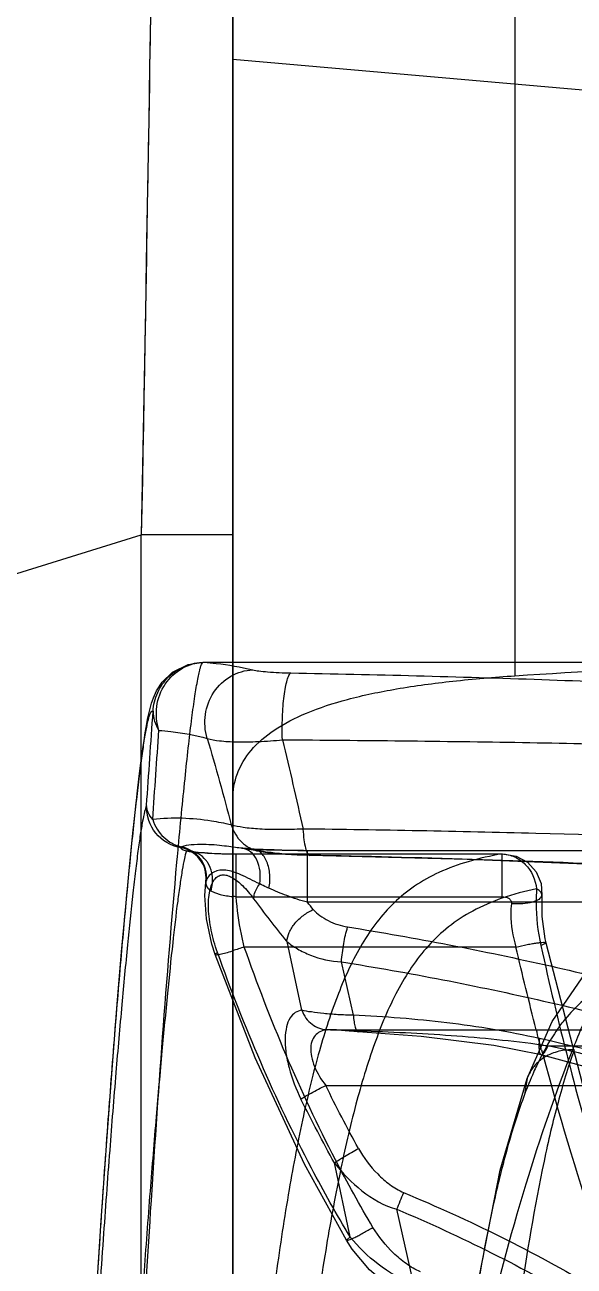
# Model space of a CAD drawing. Header units: millimetres. Extents: x 29875 to 31218, y -21313 to -20364.
# Drawn here: x 30164.63 to 30170.11, y -20642.47 to -20630.1 of the extents above; entities that cross this region are included whole.
import ezdxf

# ---------------------------------------------------------------- set-up
doc = ezdxf.new("R2010")
doc.units = ezdxf.units.MM
doc.header["$LTSCALE"] = 8
doc.layers.add('Cav-cor', color=30, linetype='Continuous')
doc.layers.add('WT', color=4, linetype='Continuous')

# ---------------------------------------------------------------- blocks, each defined once
blk = doc.blocks.new('20160903.150404')
at = {"layer": 'Cav-cor', "color": 241}
for p, q in [((0, 33.587), (0, 138.813)), ((-2.813, 75.644), (-2.813, 66.699)), ((-14.474, 71.574), (0, 72.84)), ((0, 68.102), (0.913, 68.102)), ((4.587, 66.968), (0.913, 68.102)), ((0.913, 20.461), (0.913, 68.102)), ((0.292, 66.836), (-7.747, 66.835)), ((0.292, 66.836), (0.285, 66.833)), ((0.997, 65.131), (0.965, 65.422)), ((1.031, 64.792), (0.997, 65.131)), ((-5.025, 64.956), (-0.744, 64.956)), ((-0.649, 64.958), (-0.744, 64.957)), ((-0.744, 64.442), (-0.744, 64.957)), ((-0.491, 64.961), (-0.649, 64.958)), ((-0.334, 64.966), (-0.491, 64.961)), ((-0.261, 64.95), (-0.346, 64.942)), ((-0.197, 64.972), (-0.334, 64.966)), ((-0.261, 64.95), (-0.058, 64.984)), ((-0.261, 64.95), (-0.261, 64.95)), ((-0.159, 64.974), (-0.197, 64.972)), ((-0.197, 64.972), (-0.183, 64.972)), ((-0.197, 64.971), (-0.183, 64.972)), ((-0.197, 64.969), (-0.183, 64.972)), ((-0.09, 64.981), (-0.159, 64.974)), ((-0.09, 64.981), (-0.058, 64.984)), ((-0.027, 64.988), (0.001, 64.992)), ((0.421, 64.951), (0.463, 64.953)), ((0.428, 64.952), (0.421, 64.951)), ((0.421, 64.951), (0.421, 64.951)), ((0.544, 64.993), (0.543, 65.001)), ((0.546, 64.966), (0.544, 64.993)), ((0.552, 64.897), (0.546, 64.966)), ((-2.686, 64.926), (-2.686, 64.924)), ((-2.686, 64.497), (-2.686, 64.926)), ((-0.033, 64.924), (-2.686, 64.924)), ((-0.769, 64.908), (-0.777, 64.91)), ((0.019, 64.926), (-0.033, 64.926)), ((-0.033, 64.497), (-0.033, 64.926)), ((0.283, 64.937), (0.208, 64.932)), ((0.557, 64.843), (0.552, 64.897)), ((0.294, 64.816), (0.295, 64.817)), ((1.068, 64.4), (1.031, 64.792)), ((0.268, 64.644), (0.269, 64.636)), ((0.268, 64.644), (0.268, 64.644)), ((-3.082, 64.512), (-3.082, 64.512)), ((-0.033, 64.497), (-2.686, 64.497)), ((-5.025, 64.442), (-0.744, 64.442)), ((1.109, 63.948), (1.068, 64.4)), ((-2.823, 63.996), (-0.114, 63.996)), ((-0.688, 63.365), (-0.54, 64.052)), ((-1.202, 63.317), (-1.083, 63.848)), ((0.153, 63.941), (0.175, 63.922)), ((1.153, 63.425), (1.109, 63.948)), ((1.201, 62.818), (1.153, 63.425)), ((-2.933, 62.684), (-3.184, 63.253)), ((-0.972, 63.171), (-5.419, 63.171)), ((-1.249, 63.15), (-1.264, 63.158)), ((-0.986, 63.171), (-0.972, 63.171)), ((-0.972, 63.171), (-0.944, 63.171)), ((-3.142, 63.011), (-5.971, 63.011)), ((-3.078, 62.97), (-3.09, 62.926)), ((1.254, 62.109), (1.201, 62.818)), ((-0.927, 62.616), (-4.992, 62.616)), ((-2.933, 62.685), (-2.933, 62.684)), ((-2.933, 62.684), (-2.909, 62.527)), ((1.313, 61.271), (1.254, 62.109)), ((-1.169, 61.108), (-1.013, 61.844)), ((-1.801, 60.647), (-1.635, 61.383)), ((1.411, 59.728), (1.313, 61.271)), ((-1.169, 61.108), (-1.134, 61.073))]:
    blk.add_line(p, q, dxfattribs=at)
for points in [[(0.965, 65.422), (0.951, 65.551), (0.937, 65.67), (0.923, 65.779), (0.91, 65.879), (0.898, 65.972), (0.885, 66.055), (0.873, 66.131), (0.862, 66.2), (0.85, 66.262), (0.838, 66.319), (0.825, 66.372), (0.81, 66.425), (0.791, 66.48), (0.76, 66.548), (0.704, 66.634), (0.601, 66.734), (0.446, 66.812), (0.292, 66.836)], [(-0.769, 64.908), (-0.641, 64.912), (-0.526, 64.918), (-0.428, 64.926), (-0.346, 64.935), (-0.278, 64.946), (-0.261, 64.95)], [(0.421, 64.951), (0.396, 64.948), (0.346, 64.942), (0.283, 64.937)], [(0.294, 64.816), (0.311, 64.846), (0.351, 64.897), (0.392, 64.932), (0.422, 64.948), (0.428, 64.951)], [(0.428, 64.951), (0.433, 64.953), (0.428, 64.952)], [(-14.283, 62.858), (-14.219, 63.042), (-14.003, 63.267), (-13.587, 63.508), (-12.971, 63.739), (-12.152, 63.953), (-11.13, 64.148), (-9.931, 64.321), (-8.596, 64.472), (-7.153, 64.603), (-5.624, 64.713), (-4.017, 64.802), (-2.338, 64.867), (-0.769, 64.908)], [(-2.686, 64.926), (-2.825, 64.902), (-2.939, 64.84), (-3.023, 64.745), (-3.073, 64.628), (-3.082, 64.511)], [(0.208, 64.932), (0.119, 64.928), (0.019, 64.926)], [(0.278, 64.51), (0.265, 64.684), (0.276, 64.769), (0.294, 64.817)], [(-3.184, 63.253), (-3.519, 63.741), (-4.009, 64.155), (-4.706, 64.457)], [(-3.082, 64.512), (-3.082, 64.299), (-3.112, 64.076), (-3.121, 64.038)], [(0.175, 63.922), (0.208, 64.023), (0.263, 64.277), (0.278, 64.51)], [(-3.121, 64.038), (-3.532, 62.446), (-4.041, 60.845)], [(-1.134, 61.073), (-0.714, 61.833), (-0.222, 62.892), (0.175, 63.922)], [(-3.074, 62.922), (-2.602, 63.013), (-1.877, 63.105), (-1.249, 63.15)], [(-1.249, 63.15), (-1.206, 63.153), (-1.161, 63.156), (-1.119, 63.16)], [(-1.119, 63.16), (-1.045, 63.167), (-1.014, 63.169), (-0.989, 63.171), (-0.986, 63.171)], [(-14.396, 56.696), (-12.998, 58.056), (-11.517, 59.376), (-9.802, 60.486), (-7.819, 61.422), (-5.55, 62.249), (-3.074, 62.922)], [(-2.374, 60.211), (-2.43, 60.565), (-2.666, 61.771), (-2.933, 62.685)], [(-1.75, 60.505), (-1.557, 60.614), (-1.362, 60.779), (-1.19, 60.986), (-1.134, 61.073)]]:
    blk.add_lwpolyline(points, dxfattribs=at)
for centre, radius, start, end in [((2294.084, 111.35), 2293.579, 180.804604, 181.080442), ((2737.191, 119.015), 2736.752, 180.881858, 181.065956), ((-230.795, 49.758), 232.183, 3.86435, 4.09669), ((37.383, 56.855), 38.98, 166.3404, 167.681), ((27.872, 57.952), 28.787, 163.6098, 165.3906), ((-224.943, 49.991), 226.258, 3.87138, 4.09693), ((0.452, 65.388), 0.408, 279.5676, 2.4268), ((-0.893, 79.558), 14.603, 271.8074, 272.483), ((0.279, 61.94), 3.066, 100.164, 101.7551), ((0.248, 62.11), 2.894, 98.8436, 100.1609), ((-1.043, 83.185), 18.234, 272.4628, 272.6616), ((-0.314, 66.787), 1.82, 274.1255, 275.6411), ((-0.384, 67.504), 2.54, 275.6291, 276.6571), ((-0.855, 71.326), 6.392, 277.1634, 277.4396), ((-0.887, 70.444), 5.535, 271.1327, 272.0714), ((0.565, 64.688), 0.299, 154.575, 159.4834), ((-11.664, 73.051), 14.308, 321.0306, 323.1973), ((-0.071, 65.324), 0.828, 272.6253, 274.9678), ((-11.746, 73.303), 14.127, 320.7747, 321.1498), ((-36.757, 71.896), 34.842, 345.4974, 346.8949), ((0.96, 67.058), 3.244, 250.6719, 252.8198), ((-4.702, 62.143), 1.792, 35.1029, 39.3359), ((-18.168, 57.147), 15.886, 21.5893, 22.4424), ((-34.888, 71.419), 32.912, 345.1249, 345.487), ((-1.531, 51.599), 11.525, 97.7557, 98.034), ((-14.024, 69.019), 14.579, 331.1727, 333.9471), ((-14.003, 69.082), 14.87, 330.8709, 333.6392), ((-8.794, 58.567), 7.692, 21.4691, 22.8057)]:
    blk.add_arc(centre, radius, start, end, dxfattribs=at)
for points, knots in [([(-2.813, 66.699), (-3.478, 66.743), (-4.802, 66.812), (-6.129, 66.836), (-6.789, 66.836)], [0, 0, 0, 0, 0.502067, 1, 1, 1, 1]), ([(0.285, 66.833), (0.245, 66.83), (0.083, 66.817), (-0.078, 66.787), (-0.198, 66.758)], [0, 0, 0, 0, 0.246029, 1, 1, 1, 1]), ([(0.738, 66.155), (0.762, 66.232), (0.776, 66.396), (0.69, 66.625), (0.515, 66.79), (0.361, 66.832), (0.285, 66.833)], [0, 0, 0, 0, 0.255929, 0.510545, 0.758545, 1, 1, 1, 1]), ([(0.795, 66.345), (0.792, 66.409), (0.761, 66.538), (0.646, 66.7), (0.48, 66.807), (0.35, 66.833), (0.285, 66.833)], [0, 0, 0, 0, 0.250167, 0.500408, 0.750322, 1, 1, 1, 1]), ([(0.301, 66.831), (0.3, 66.832), (0.298, 66.834), (0.295, 66.836), (0.292, 66.836)], [0, 0, 0, 0, 0.299806, 1, 1, 1, 1]), ([(0.543, 65.001), (0.531, 65.126), (0.509, 65.363), (0.474, 65.702), (0.442, 66.004), (0.411, 66.265), (0.381, 66.481), (0.357, 66.631), (0.338, 66.724), (0.326, 66.774), (0.315, 66.808), (0.306, 66.826), (0.301, 66.831)], [0, 0, 0, 0, 0.202583, 0.38735, 0.552345, 0.695342, 0.813999, 0.905822, 0.940903, 0.968388, 0.988019, 1, 1, 1, 1]), ([(-0.579, 66.727), (-1.414, 66.712), (-3.063, 66.67), (-5.503, 66.562), (-7.865, 66.402), (-9.762, 66.221), (-11.188, 66.024), (-12.144, 65.856), (-12.98, 65.66), (-13.67, 65.434), (-14.198, 65.178), (-14.564, 64.888), (-14.767, 64.56), (-14.795, 64.327), (-14.79, 64.218)], [0, 0, 0, 0, 0.167492, 0.3311, 0.490208, 0.642415, 0.7135, 0.77909, 0.83709, 0.885772, 0.924482, 0.954293, 0.978157, 1, 1, 1, 1]), ([(0, 65.468), (0, 65.554), (-0.03, 65.733), (-0.178, 65.975), (-0.421, 66.178), (-0.75, 66.345), (-1.163, 66.477), (-1.652, 66.578), (-2.211, 66.652), (-2.606, 66.685), (-2.813, 66.699)], [0, 0, 0, 0, 0.078396, 0.159298, 0.25138, 0.36087, 0.490856, 0.641842, 0.812446, 1, 1, 1, 1]), ([(-0.198, 66.758), (-0.218, 66.753), (-0.267, 66.746), (-0.394, 66.733), (-0.501, 66.729), (-0.579, 66.727)], [0, 0, 0, 0, 0.159461, 0.39014, 1, 1, 1, 1]), ([(-0.494, 66.061), (-0.491, 66.136), (-0.492, 66.247), (-0.5, 66.393), (-0.51, 66.493), (-0.523, 66.579), (-0.539, 66.649), (-0.555, 66.697), (-0.57, 66.722), (-0.579, 66.727)], [0, 0, 0, 0, 0.330381, 0.492914, 0.642953, 0.77354, 0.878923, 0.954617, 1, 1, 1, 1]), ([(0.255, 66.075), (0.279, 66.151), (0.291, 66.315), (0.205, 66.543), (0.031, 66.71), (-0.122, 66.755), (-0.198, 66.758)], [0, 0, 0, 0, 0.253512, 0.508512, 0.758214, 1, 1, 1, 1]), ([(0.795, 66.345), (0.795, 66.312), (0.786, 66.245), (0.756, 66.184), (0.738, 66.155)], [0, 0, 0, 0, 0.489219, 1, 1, 1, 1]), ([(1.854, 51.496), (1.804, 52.495), (1.705, 54.453), (1.554, 57.289), (1.426, 59.518), (1.322, 61.135), (1.25, 62.176), (1.181, 63.089), (1.114, 63.884), (1.06, 64.481), (1.018, 64.91), (0.989, 65.197), (0.96, 65.458), (0.933, 65.69), (0.907, 65.892), (0.885, 66.038), (0.868, 66.138), (0.857, 66.198), (0.845, 66.251), (0.835, 66.293), (0.811, 66.359), (0.795, 66.345)], [0, 0, 0, 0, 0.201392, 0.394521, 0.571846, 0.650775, 0.720827, 0.78189, 0.835039, 0.881485, 0.90246, 0.921862, 0.939538, 0.955307, 0.968997, 0.980412, 0.985205, 0.989356, 0.99284, 0.995635, 1, 1, 1, 1]), ([(-0.494, 66.061), (-1.292, 66.056), (-2.87, 66.04), (-5.208, 65.986), (-7.477, 65.885), (-9.305, 65.745), (-10.687, 65.574), (-11.621, 65.419), (-12.446, 65.23), (-13.132, 65.004), (-13.661, 64.743), (-14.031, 64.447), (-14.243, 64.116), (-14.282, 63.881), (-14.281, 63.771)], [0, 0, 0, 0, 0.165054, 0.326449, 0.48366, 0.634654, 0.705646, 0.771591, 0.830455, 0.880414, 0.920623, 0.951998, 0.977245, 1, 1, 1, 1]), ([(0.255, 66.075), (0.216, 66.063), (0.117, 66.047), (-0.053, 66.038), (-0.263, 66.042), (-0.414, 66.053), (-0.494, 66.061)], [0, 0, 0, 0, 0.164491, 0.395121, 0.679422, 1, 1, 1, 1]), ([(0.737, 66.155), (0.697, 66.153), (0.535, 66.137), (0.374, 66.106), (0.255, 66.075)], [0, 0, 0, 0, 0.246517, 1, 1, 1, 1]), ([(0.799, 65.267), (0.818, 65.287), (0.848, 65.33), (0.86, 65.382), (0.86, 65.406)], [0, 0, 0, 0, 0.531928, 1, 1, 1, 1]), ([(0.86, 65.406), (0.869, 65.387), (0.883, 65.334), (0.903, 65.238), (0.925, 65.106), (0.948, 64.941), (0.972, 64.747), (1.008, 64.436), (1.054, 63.992), (1.11, 63.396), (1.17, 62.713), (1.232, 61.934), (1.297, 61.043), (1.365, 60.036), (1.46, 58.499), (1.578, 56.411), (1.717, 53.777), (1.808, 51.968), (1.854, 51.047)], [0, 0, 0, 0, 0.004327, 0.011231, 0.020597, 0.032225, 0.045892, 0.0614, 0.097279, 0.13889, 0.186169, 0.240065, 0.30187, 0.372281, 0.450329, 0.622668, 0.807982, 1, 1, 1, 1]), ([(-0.699, 65.172), (-0.623, 65.168), (-0.479, 65.164), (-0.28, 65.168), (-0.117, 65.183), (-0.022, 65.201), (0.016, 65.213)], [0, 0, 0, 0, 0.317937, 0.600494, 0.831794, 1, 1, 1, 1]), ([(0.016, 65.213), (-0.003, 65.149), (-0.074, 65.029), (-0.197, 64.963), (-0.261, 64.95)], [0, 0, 0, 0, 0.508075, 1, 1, 1, 1]), ([(0.016, 65.213), (0.082, 65.228), (0.339, 65.278), (0.605, 65.289), (0.799, 65.267)], [0, 0, 0, 0, 0.255586, 1, 1, 1, 1]), ([(0.799, 65.267), (0.778, 65.201), (0.704, 65.078), (0.577, 65.008), (0.512, 64.993)], [0, 0, 0, 0, 0.508359, 1, 1, 1, 1]), ([(-14.28, 62.899), (-14.268, 63.007), (-14.198, 63.238), (-13.944, 63.547), (-13.541, 63.823), (-12.988, 64.067), (-12.291, 64.278), (-11.472, 64.458), (-10.556, 64.608), (-9.216, 64.777), (-7.451, 64.931), (-5.262, 65.056), (-3.002, 65.135), (-1.473, 65.162), (-0.699, 65.172)], [0, 0, 0, 0, 0.022965, 0.049503, 0.082934, 0.125308, 0.176868, 0.236534, 0.302497, 0.372987, 0.522007, 0.676913, 0.836327, 1, 1, 1, 1]), ([(-0.699, 65.172), (-0.701, 65.136), (-0.707, 65.072), (-0.719, 64.998), (-0.733, 64.952), (-0.744, 64.926), (-0.759, 64.908), (-0.769, 64.908)], [0, 0, 0, 0, 0.381148, 0.686728, 0.802907, 0.892746, 1, 1, 1, 1]), ([(-0.744, 64.956), (-0.717, 64.956), (-0.613, 64.957), (-0.509, 64.959), (-0.432, 64.962)], [0, 0, 0, 0, 0.258311, 1, 1, 1, 1]), ([(-0.36, 64.581), (-0.369, 64.626), (-0.375, 64.717), (-0.352, 64.825), (-0.314, 64.897), (-0.281, 64.937), (-0.241, 64.964), (-0.211, 64.971), (-0.197, 64.972)], [0, 0, 0, 0, 0.295504, 0.574502, 0.698311, 0.809177, 0.908306, 1, 1, 1, 1]), ([(-0.268, 64.626), (-0.275, 64.668), (-0.277, 64.75), (-0.247, 64.862), (-0.185, 64.949), (-0.123, 64.977), (-0.094, 64.98)], [0, 0, 0, 0, 0.288598, 0.558886, 0.794196, 1, 1, 1, 1]), ([(0.463, 64.953), (0.394, 64.943), (0.228, 64.929), (0.063, 64.924), (-0.033, 64.924)], [0, 0, 0, 0, 0.421729, 1, 1, 1, 1]), ([(0.001, 64.992), (0.028, 64.996), (0.124, 65.008), (0.221, 65.017), (0.291, 65.017)], [0, 0, 0, 0, 0.284335, 1, 1, 1, 1]), ([(0.264, 64.661), (0.256, 64.735), (0.299, 64.894), (0.439, 64.979), (0.512, 64.993)], [0, 0, 0, 0, 0.499336, 1, 1, 1, 1]), ([(0.291, 65.017), (0.332, 65.018), (0.407, 65.016), (0.481, 65.005), (0.512, 64.993)], [0, 0, 0, 0, 0.559048, 1, 1, 1, 1]), ([(0.295, 64.817), (0.308, 64.846), (0.345, 64.899), (0.397, 64.939), (0.426, 64.954)], [0, 0, 0, 0, 0.499269, 1, 1, 1, 1]), ([(0.52, 64.986), (0.52, 64.983), (0.516, 64.977), (0.498, 64.964), (0.478, 64.957), (0.463, 64.953)], [0, 0, 0, 0, 0.11394, 0.304438, 1, 1, 1, 1]), ([(0.463, 64.953), (0.471, 64.928), (0.486, 64.866), (0.507, 64.756), (0.528, 64.615), (0.562, 64.372), (0.604, 64.008), (0.655, 63.51), (0.71, 62.933), (0.768, 62.276), (0.829, 61.529), (0.869, 60.999), (0.889, 60.716)], [0, 0, 0, 0, 0.018493, 0.0449, 0.078659, 0.119123, 0.217621, 0.336143, 0.472058, 0.625766, 0.800395, 1, 1, 1, 1]), ([(0.512, 64.993), (0.513, 64.993), (0.516, 64.991), (0.52, 64.988), (0.52, 64.986)], [0, 0, 0, 0, 0.384596, 1, 1, 1, 1]), ([(-5.046, 64.754), (-4.696, 64.773), (-3.274, 64.846), (-1.851, 64.888), (-0.777, 64.91)], [0, 0, 0, 0, 0.245583, 1, 1, 1, 1]), ([(-2.686, 64.924), (-2.728, 64.922), (-2.814, 64.901), (-2.96, 64.799), (-3.019, 64.665), (-3.028, 64.576)], [0, 0, 0, 0, 0.242946, 0.489909, 1, 1, 1, 1]), ([(-2.686, 64.924), (-2.572, 64.904), (-2.357, 64.857), (-2.061, 64.75), (-1.812, 64.611), (-1.536, 64.387), (-1.267, 64.027), (-1.036, 63.52), (-0.85, 62.943), (-0.692, 62.289), (-0.551, 61.547), (-0.471, 61.019), (-0.431, 60.738)], [0, 0, 0, 0, 0.067769, 0.12815, 0.182748, 0.234016, 0.334735, 0.441606, 0.558617, 0.688336, 0.83421, 1, 1, 1, 1]), ([(-0.686, 64.912), (-0.671, 64.913), (-0.613, 64.915), (-0.555, 64.919), (-0.513, 64.922)], [0, 0, 0, 0, 0.266985, 1, 1, 1, 1]), ([(-0.513, 64.922), (-0.48, 64.925), (-0.424, 64.93), (-0.369, 64.938), (-0.346, 64.942)], [0, 0, 0, 0, 0.584676, 1, 1, 1, 1]), ([(0.204, 64.701), (0.205, 64.713), (0.213, 64.759), (0.231, 64.804), (0.249, 64.834)], [0, 0, 0, 0, 0.256551, 1, 1, 1, 1]), ([(0.249, 64.834), (0.255, 64.843), (0.28, 64.879), (0.314, 64.909), (0.342, 64.925)], [0, 0, 0, 0, 0.257843, 1, 1, 1, 1]), ([(0.915, 59.775), (0.885, 60.303), (0.783, 61.994), (0.663, 63.683), (0.557, 64.843)], [0, 0, 0, 0, 0.312401, 1, 1, 1, 1]), ([(-0.268, 64.626), (-0.204, 64.655), (-0.118, 64.701), (-0.005, 64.746), (0.085, 64.768), (0.191, 64.759), (0.252, 64.696), (0.264, 64.661)], [0, 0, 0, 0, 0.351455, 0.491217, 0.611799, 0.814389, 1, 1, 1, 1]), ([(0.153, 63.941), (0.179, 64.014), (0.22, 64.159), (0.248, 64.366), (0.241, 64.522), (0.213, 64.619), (0.186, 64.67), (0.149, 64.704), (0.105, 64.718), (0.057, 64.712), (-0.015, 64.681), (-0.108, 64.603), (-0.173, 64.525), (-0.207, 64.479)], [0, 0, 0, 0, 0.18655, 0.360697, 0.502921, 0.558309, 0.603461, 0.640942, 0.675403, 0.712114, 0.754718, 0.862435, 1, 1, 1, 1]), ([(-0.744, 64.442), (-0.674, 64.459), (-0.544, 64.503), (-0.418, 64.555), (-0.36, 64.581)], [0, 0, 0, 0, 0.529496, 1, 1, 1, 1]), ([(-0.36, 64.581), (-0.352, 64.585), (-0.321, 64.599), (-0.29, 64.614), (-0.268, 64.626)], [0, 0, 0, 0, 0.254984, 1, 1, 1, 1]), ([(-0.207, 64.479), (-0.208, 64.491), (-0.217, 64.544), (-0.243, 64.593), (-0.268, 64.626)], [0, 0, 0, 0, 0.222791, 1, 1, 1, 1]), ([(0.269, 64.636), (0.269, 64.622), (0.259, 64.588), (0.234, 64.565), (0.218, 64.556)], [0, 0, 0, 0, 0.425696, 1, 1, 1, 1]), ([(-3.082, 64.512), (-3.082, 64.517), (-3.079, 64.533), (-3.06, 64.556), (-3.04, 64.569), (-3.028, 64.576)], [0, 0, 0, 0, 0.188636, 0.536391, 1, 1, 1, 1]), ([(-2.777, 64.431), (-2.815, 64.428), (-2.886, 64.428), (-2.971, 64.439), (-3.026, 64.457), (-3.06, 64.474), (-3.081, 64.497), (-3.082, 64.512)], [0, 0, 0, 0, 0.346293, 0.646207, 0.766914, 0.864965, 1, 1, 1, 1]), ([(-3.028, 64.576), (-3.025, 64.53), (-3.019, 64.341), (-3.04, 64.151), (-3.071, 64.011)], [0, 0, 0, 0, 0.243465, 1, 1, 1, 1]), ([(-3.028, 64.576), (-2.911, 64.552), (-2.693, 64.494), (-2.396, 64.367), (-2.149, 64.205), (-1.879, 63.951), (-1.621, 63.558), (-1.397, 63.017), (-1.214, 62.408), (-1.057, 61.72), (-0.915, 60.937), (-0.833, 60.381), (-0.793, 60.084)], [0, 0, 0, 0, 0.066557, 0.125727, 0.179508, 0.230503, 0.33165, 0.439028, 0.55616, 0.686121, 0.832786, 1, 1, 1, 1]), ([(-2.686, 64.497), (-2.697, 64.497), (-2.718, 64.495), (-2.749, 64.484), (-2.773, 64.463), (-2.778, 64.441), (-2.777, 64.431)], [0, 0, 0, 0, 0.25716, 0.511629, 0.758972, 1, 1, 1, 1]), ([(-0.114, 63.996), (-0.103, 64.038), (-0.066, 64.203), (-0.042, 64.371), (-0.033, 64.497)], [0, 0, 0, 0, 0.255683, 1, 1, 1, 1]), ([(0.163, 64.531), (0.151, 64.527), (0.098, 64.512), (0.043, 64.503), (0, 64.499)], [0, 0, 0, 0, 0.216576, 1, 1, 1, 1]), ([(0.218, 64.556), (0.214, 64.554), (0.196, 64.544), (0.177, 64.536), (0.163, 64.531)], [0, 0, 0, 0, 0.221898, 1, 1, 1, 1]), ([(-2.777, 64.431), (-2.773, 64.395), (-2.767, 64.249), (-2.791, 64.102), (-2.823, 63.996)], [0, 0, 0, 0, 0.243669, 1, 1, 1, 1]), ([(-0.802, 64.37), (-0.821, 64.346), (-0.869, 64.306), (-0.981, 64.239), (-1.077, 64.206), (-1.144, 64.196)], [0, 0, 0, 0, 0.231177, 0.477432, 1, 1, 1, 1]), ([(-0.539, 64.052), (-0.541, 64.083), (-0.56, 64.148), (-0.618, 64.236), (-0.701, 64.314), (-0.767, 64.355), (-0.802, 64.37)], [0, 0, 0, 0, 0.210981, 0.461408, 0.733091, 1, 1, 1, 1]), ([(-1.144, 64.196), (-1.822, 64.088), (-3.164, 63.831), (-5.132, 63.315), (-6.724, 62.784), (-7.959, 62.304), (-9.15, 61.792), (-10.288, 61.208), (-11.339, 60.526), (-12.059, 59.971), (-12.721, 59.377), (-13.336, 58.755), (-13.93, 58.122), (-14.334, 57.709), (-14.539, 57.505)], [0, 0, 0, 0, 0.134489, 0.267349, 0.398253, 0.462896, 0.526889, 0.652059, 0.712805, 0.772065, 0.829953, 0.886828, 0.943294, 1, 1, 1, 1]), ([(-1.083, 63.848), (-1.087, 63.909), (-1.103, 64.026), (-1.128, 64.141), (-1.144, 64.196)], [0, 0, 0, 0, 0.519253, 1, 1, 1, 1]), ([(-5.568, 64.066), (-5.309, 64.041), (-4.934, 63.994), (-4.459, 63.898), (-4.07, 63.794), (-3.73, 63.651), (-3.468, 63.448), (-3.363, 63.337), (-3.316, 63.279)], [0, 0, 0, 0, 0.318806, 0.463171, 0.594273, 0.813458, 0.908594, 1, 1, 1, 1]), ([(-3.071, 64.011), (-3.24, 63.247), (-3.627, 61.729), (-4.138, 60.247), (-4.428, 59.52)], [0, 0, 0, 0, 0.500052, 1, 1, 1, 1]), ([(-2.823, 63.996), (-2.86, 64.005), (-2.914, 64.017), (-2.984, 64.03), (-3.029, 64.037), (-3.065, 64.041), (-3.093, 64.043), (-3.109, 64.043), (-3.12, 64.041), (-3.121, 64.038)], [0, 0, 0, 0, 0.379223, 0.551013, 0.700909, 0.824095, 0.916199, 0.974447, 1, 1, 1, 1]), ([(-3.121, 64.038), (-3.121, 64.037), (-3.116, 64.032), (-3.107, 64.026), (-3.091, 64.019), (-3.078, 64.014), (-3.071, 64.011)], [0, 0, 0, 0, 0.093619, 0.289456, 0.593389, 1, 1, 1, 1]), ([(-1.397, 61.202), (-1.266, 61.422), (-0.768, 62.32), (-0.369, 63.271), (-0.114, 63.996)], [0, 0, 0, 0, 0.250192, 1, 1, 1, 1]), ([(-0.539, 64.052), (-0.571, 64.024), (-0.647, 63.972), (-0.824, 63.888), (-0.977, 63.853), (-1.083, 63.848)], [0, 0, 0, 0, 0.217318, 0.46256, 1, 1, 1, 1]), ([(0.175, 63.922), (0.174, 63.921), (0.169, 63.919), (0.16, 63.919), (0.144, 63.921), (0.114, 63.927), (0.066, 63.939), (0.025, 63.951), (0.002, 63.958)], [0, 0, 0, 0, 0.026488, 0.08124, 0.166893, 0.282636, 0.596534, 1, 1, 1, 1]), ([(-1.083, 63.848), (-1.758, 63.74), (-3.095, 63.482), (-5.056, 62.965), (-6.641, 62.434), (-7.871, 61.954), (-9.055, 61.442), (-10.186, 60.856), (-11.224, 60.165), (-11.933, 59.601), (-12.583, 58.996), (-13.187, 58.361), (-13.776, 57.716), (-14.179, 57.294), (-14.384, 57.086)], [0, 0, 0, 0, 0.134329, 0.267008, 0.397699, 0.462219, 0.526075, 0.65092, 0.711498, 0.770632, 0.828523, 0.885619, 0.942584, 1, 1, 1, 1]), ([(-1.169, 61.108), (-1.034, 61.332), (-0.522, 62.241), (-0.111, 63.205), (0.153, 63.941)], [0, 0, 0, 0, 0.250233, 1, 1, 1, 1]), ([(-1.202, 63.317), (-1.15, 63.317), (-1.051, 63.32), (-0.912, 63.332), (-0.792, 63.347), (-0.719, 63.357), (-0.688, 63.365)], [0, 0, 0, 0, 0.299276, 0.573737, 0.812398, 1, 1, 1, 1]), ([(-0.688, 63.365), (-0.708, 63.311), (-0.777, 63.214), (-0.89, 63.172), (-0.944, 63.171)], [0, 0, 0, 0, 0.51352, 1, 1, 1, 1]), ([(-0.688, 63.365), (-0.665, 63.363), (-0.617, 63.347), (-0.562, 63.286), (-0.53, 63.195), (-0.518, 63.078), (-0.527, 62.94), (-0.57, 62.733), (-0.629, 62.579), (-0.679, 62.48)], [0, 0, 0, 0, 0.070149, 0.146206, 0.240941, 0.360146, 0.502366, 0.661488, 1, 1, 1, 1]), ([(-3.056, 63.084), (-2.752, 63.153), (-2.135, 63.253), (-1.513, 63.302), (-1.202, 63.317)], [0, 0, 0, 0, 0.499985, 1, 1, 1, 1]), ([(-1.202, 63.317), (-1.203, 63.295), (-1.207, 63.254), (-1.215, 63.207), (-1.225, 63.178), (-1.232, 63.161), (-1.242, 63.15), (-1.249, 63.15)], [0, 0, 0, 0, 0.380715, 0.682448, 0.797068, 0.886689, 1, 1, 1, 1]), ([(-3.236, 63.174), (-3.216, 63.146), (-3.14, 63.032), (-3.075, 62.91), (-3.03, 62.816)], [0, 0, 0, 0, 0.245848, 1, 1, 1, 1]), ([(-3.086, 63.018), (-2.784, 63.059), (-2.177, 63.119), (-1.569, 63.148), (-1.264, 63.158)], [0, 0, 0, 0, 0.499949, 1, 1, 1, 1]), ([(-1.264, 63.158), (-1.254, 63.158), (-1.212, 63.16), (-1.17, 63.162), (-1.138, 63.164)], [0, 0, 0, 0, 0.253655, 1, 1, 1, 1]), ([(-1.138, 63.164), (-1.124, 63.165), (-1.068, 63.168), (-1.013, 63.171), (-0.972, 63.171)], [0, 0, 0, 0, 0.267144, 1, 1, 1, 1]), ([(-0.944, 63.171), (-0.923, 63.169), (-0.882, 63.161), (-0.827, 63.127), (-0.788, 63.069), (-0.772, 62.991), (-0.781, 62.899), (-0.823, 62.767), (-0.881, 62.674), (-0.927, 62.616)], [0, 0, 0, 0, 0.092948, 0.182548, 0.278217, 0.390792, 0.525057, 0.6769, 1, 1, 1, 1]), ([(-14.364, 56.796), (-14.177, 56.973), (-13.811, 57.331), (-13.277, 57.88), (-12.742, 58.428), (-12.185, 58.96), (-11.591, 59.467), (-10.732, 60.104), (-9.549, 60.805), (-8.024, 61.51), (-6.423, 62.127), (-4.763, 62.661), (-3.63, 62.954), (-3.056, 63.084)], [0, 0, 0, 0, 0.0585, 0.116486, 0.174337, 0.232593, 0.291689, 0.351914, 0.475838, 0.603551, 0.733796, 0.866025, 1, 1, 1, 1]), ([(-11.895, 59.259), (-11.603, 59.493), (-10.989, 59.94), (-9.999, 60.534), (-8.946, 61.064), (-7.845, 61.542), (-6.71, 61.977), (-5.151, 62.504), (-3.952, 62.828), (-3.142, 63.011)], [0, 0, 0, 0, 0.116953, 0.237237, 0.36031, 0.485475, 0.612212, 0.740287, 1, 1, 1, 1]), ([(-3.403, 62.971), (-3.352, 62.973), (-3.25, 62.964), (-3.11, 62.908), (-2.998, 62.813), (-2.949, 62.729), (-2.933, 62.685)], [0, 0, 0, 0, 0.261665, 0.515389, 0.76025, 1, 1, 1, 1]), ([(-3.403, 62.971), (-3.342, 62.799), (-3.232, 62.432), (-3.037, 61.601), (-2.93, 60.939), (-2.864, 60.475)], [0, 0, 0, 0, 0.214385, 0.449065, 1, 1, 1, 1]), ([(-1.934, 56.33), (-1.998, 56.972), (-2.147, 58.215), (-2.472, 59.988), (-2.884, 61.573), (-3.22, 62.547), (-3.397, 62.992)], [0, 0, 0, 0, 0.28289, 0.548716, 0.789796, 1, 1, 1, 1]), ([(-3.074, 62.922), (-3.079, 62.921), (-3.092, 62.926), (-3.107, 62.945), (-3.125, 62.974), (-3.136, 62.997), (-3.142, 63.011)], [0, 0, 0, 0, 0.125447, 0.327326, 0.622001, 1, 1, 1, 1]), ([(-3.056, 63.084), (-3.052, 63.046), (-3.049, 62.995), (-3.056, 62.94), (-3.068, 62.923), (-3.074, 62.922)], [0, 0, 0, 0, 0.68272, 0.885971, 1, 1, 1, 1]), ([(-3.09, 62.926), (-3.246, 62.343), (-3.59, 61.184), (-4.01, 60.05), (-4.24, 59.492)], [0, 0, 0, 0, 0.499966, 1, 1, 1, 1]), ([(-3.03, 62.816), (-3.019, 62.793), (-2.976, 62.698), (-2.937, 62.601), (-2.909, 62.527)], [0, 0, 0, 0, 0.245352, 1, 1, 1, 1]), ([(-0.679, 62.48), (-0.711, 62.502), (-0.794, 62.548), (-0.877, 62.592), (-0.927, 62.616)], [0, 0, 0, 0, 0.417654, 1, 1, 1, 1]), ([(-2.909, 62.527), (-2.848, 62.367), (-2.739, 62.023), (-2.546, 61.243), (-2.438, 60.619), (-2.372, 60.18)], [0, 0, 0, 0, 0.21321, 0.447569, 1, 1, 1, 1]), ([(-1.252, 61.989), (-1.303, 61.896), (-1.402, 61.767), (-1.562, 61.626), (-1.654, 61.569), (-1.703, 61.549)], [0, 0, 0, 0, 0.499293, 0.749691, 1, 1, 1, 1]), ([(-1.013, 61.844), (-1.045, 61.867), (-1.124, 61.917), (-1.205, 61.963), (-1.252, 61.989)], [0, 0, 0, 0, 0.422542, 1, 1, 1, 1]), ([(-1.013, 61.844), (-1.093, 61.742), (-1.276, 61.553), (-1.508, 61.416), (-1.635, 61.383)], [0, 0, 0, 0, 0.496382, 1, 1, 1, 1]), ([(-1.703, 61.549), (-2.358, 61.277), (-3.632, 60.642), (-5.397, 59.444), (-6.993, 58.031), (-7.927, 56.96), (-8.359, 56.399)], [0, 0, 0, 0, 0.250192, 0.500257, 0.750192, 1, 1, 1, 1]), ([(-1.635, 61.383), (-2.276, 61.113), (-3.523, 60.487), (-5.249, 59.308), (-6.811, 57.92), (-7.725, 56.869), (-8.149, 56.319)], [0, 0, 0, 0, 0.250169, 0.500228, 0.750171, 1, 1, 1, 1]), ([(-1.87, 60.759), (-1.82, 60.78), (-1.725, 60.837), (-1.558, 60.978), (-1.453, 61.108), (-1.397, 61.202)], [0, 0, 0, 0, 0.250337, 0.500702, 1, 1, 1, 1]), ([(-1.134, 61.073), (-1.136, 61.071), (-1.146, 61.072), (-1.16, 61.077), (-1.186, 61.088), (-1.218, 61.103), (-1.257, 61.123), (-1.317, 61.156), (-1.365, 61.183), (-1.397, 61.202)], [0, 0, 0, 0, 0.024278, 0.081844, 0.173362, 0.296147, 0.445912, 0.617975, 1, 1, 1, 1]), ([(-1.801, 60.647), (-1.673, 60.684), (-1.439, 60.82), (-1.252, 61.007), (-1.168, 61.108)], [0, 0, 0, 0, 0.502862, 1, 1, 1, 1])]:
    blk.add_open_spline(points, degree=3, knots=knots, dxfattribs=at)
for points in [[(0.342, 64.925), (0.366, 64.938), (0.393, 64.947), (0.421, 64.951)], [(0.426, 64.954), (0.455, 64.969), (0.487, 64.98), (0.52, 64.986)], [(0.218, 64.556), (0.203, 64.602), (0.199, 64.653), (0.204, 64.701)], [(0.269, 64.636), (0.26, 64.687), (0.266, 64.743), (0.284, 64.793)], [(0.264, 64.661), (0.266, 64.656), (0.267, 64.65), (0.268, 64.644)]]:
    blk.add_open_spline(points, degree=3, dxfattribs=at)

msp = doc.modelspace()

# ---------------------------------------------------------------- linework, layer by layer
at = {"layer": 'Cav-cor', "color": 241}
msp.add_line((30166.706, -20512.239), (30166.706, -20722.239), dxfattribs=at)

# ---------------------------------------------------------------- block references
at = {"layer": 'WT', "xscale": -1}
msp.add_blockref('20160903.150404', (30166.706, -20703.29), dxfattribs=at)

doc.saveas('drawing.dxf')
